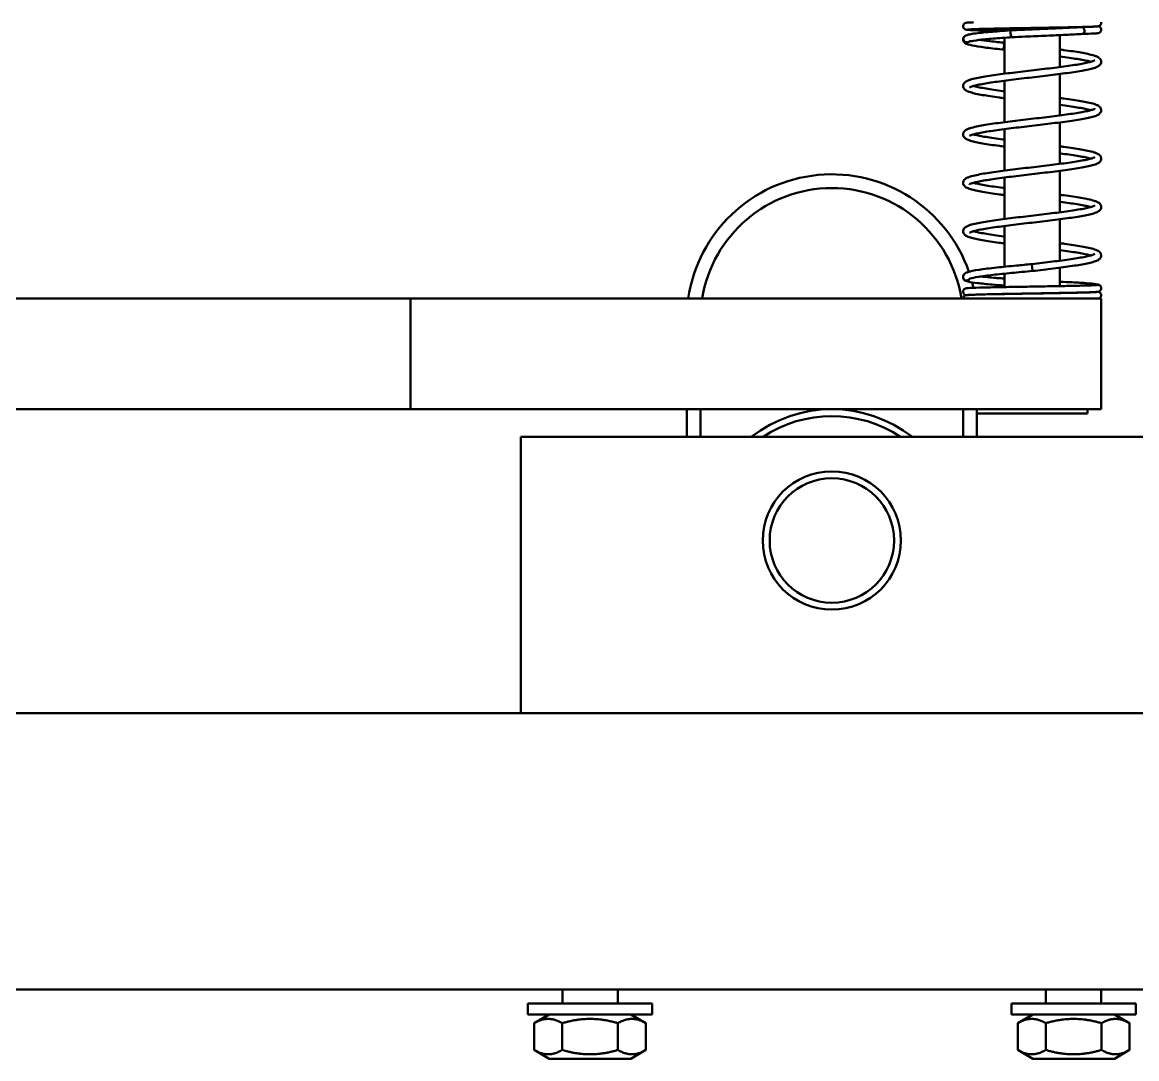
# Model space of a CAD drawing. Header units: millimetres. Extents: x 0 to 2625, y 0 to 1856.
# Drawn here: x 580.9 to 661.6, y 1244.1 to 1319.1 of the extents above; entities that cross this region are included whole.
import ezdxf

# ---------------------------------------------------------------- set-up
doc = ezdxf.new("R2010")
doc.units = ezdxf.units.MM
doc.header["$LTSCALE"] = 6.25
doc.layers.add('Visible (ISO)', color=7, linetype='Continuous', lineweight=50)

msp = doc.modelspace()

# ---------------------------------------------------------------- linework, layer by layer
at = {"layer": 'Visible (ISO)'}
for p, q in [((652.039, 1318.442), (652.039, 1318.614)), ((656.039, 1318.629), (656.039, 1318.684)), ((656.039, 1315.819), (656.039, 1318.129)), ((652.039, 1315.335), (652.039, 1317.941)), ((652.039, 1311.831), (652.039, 1314.83)), ((656.039, 1312.316), (656.039, 1315.315)), ((656.039, 1308.812), (656.039, 1311.811)), ((652.039, 1308.327), (652.039, 1311.327)), ((652.039, 1304.823), (652.039, 1307.823)), ((656.039, 1305.308), (656.039, 1308.308)), ((656.039, 1301.804), (656.039, 1304.804)), ((652.039, 1301.371), (652.039, 1304.319)), ((654.01, 1301.558), (654.039, 1301.31)), ((654.039, 1301.31), (654.068, 1301.062)), ((656.039, 1299.967), (656.039, 1301.3)), ((652.039, 1299.897), (652.039, 1300.868)), ((555.016, 1299.058), (609.039, 1299.058)), ((609.039, 1299.058), (609.039, 1291.058)), ((609.039, 1299.058), (659.039, 1299.058)), ((652.039, 1299.394), (652.039, 1299.4)), ((656.039, 1299.464), (656.039, 1299.469)), ((659.039, 1291.058), (659.039, 1299.058)), ((609.039, 1291.058), (555.016, 1291.058)), ((609.039, 1291.058), (659.039, 1291.058)), ((629.039, 1291.058), (629.039, 1289.058)), ((630.039, 1289.058), (630.039, 1291.058)), ((649.039, 1291.058), (649.039, 1289.058)), ((650.039, 1290.758), (650.039, 1291.058)), ((658.039, 1290.758), (650.039, 1290.758)), ((650.039, 1289.058), (650.039, 1290.758)), ((658.039, 1290.758), (658.039, 1291.058)), ((617.039, 1289.058), (617.039, 1269.058)), ((662.039, 1289.058), (617.039, 1289.058)), ((352.039, 1269.058), (772.039, 1269.058)), ((352.039, 1249.058), (772.039, 1249.058)), ((620.039, 1249.058), (620.039, 1248.058)), ((624.039, 1249.058), (624.039, 1248.058)), ((655.039, 1249.058), (655.039, 1248.058)), ((659.039, 1249.058), (659.039, 1248.058)), ((617.539, 1248.058), (626.539, 1248.058)), ((617.539, 1247.258), (617.539, 1248.058)), ((626.539, 1247.258), (626.539, 1248.058)), ((652.539, 1248.058), (661.539, 1248.058)), ((652.539, 1247.258), (652.539, 1248.058)), ((661.539, 1247.258), (661.539, 1248.058)), ((617.539, 1247.258), (626.539, 1247.258)), ((619.089, 1247.258), (617.998, 1246.627)), ((624.989, 1247.258), (626.081, 1246.627)), ((652.539, 1247.258), (661.539, 1247.258)), ((654.089, 1247.258), (652.998, 1246.627)), ((659.989, 1247.258), (661.081, 1246.627)), ((617.998, 1246.627), (617.998, 1244.688)), ((620.018, 1246.627), (620.018, 1244.688)), ((624.06, 1246.627), (624.06, 1244.688)), ((626.081, 1246.627), (626.081, 1244.688)), ((652.998, 1246.627), (652.998, 1244.688)), ((655.018, 1246.627), (655.018, 1244.688)), ((659.06, 1246.627), (659.06, 1244.688)), ((661.081, 1246.627), (661.081, 1244.688)), ((619.089, 1244.058), (617.998, 1244.688)), ((624.989, 1244.058), (626.081, 1244.688)), ((654.089, 1244.058), (652.998, 1244.688)), ((659.989, 1244.058), (661.081, 1244.688)), ((619.089, 1244.058), (624.989, 1244.058)), ((654.089, 1244.058), (659.989, 1244.058))]:
    msp.add_line(p, q, dxfattribs=at)
for radius in [5, 4.5]:
    msp.add_circle((639.539, 1281.558), radius, dxfattribs=at)
for centre, radius, start, end in [((639.539, 1297.558), 10.5, 19.14583, 171.78679), ((639.539, 1297.558), 9.5, 9.08472, 170.91528), ((639.539, 1297.558), 10.5, 12.57471, 14.78099), ((639.539, 1281.558), 9.5, 52.13635, 127.86365), ((639.539, 1281.558), 9, 56.44269, 123.55731)]:
    msp.add_arc(centre, radius, start, end, dxfattribs=at)
for centre, major_axis, ratio, start_param, end_param in [((652.557, 1318.229), (-0.031, 0.248), 0.309856, 6.258724, 7.815713), ((652.557, 1318.229), (0.031, -0.248), 0.309856, 4.67412, 6.258688), ((657.641, 1318.464), (-0.044, 0.246), 0.753203, 4.577554, 6.196952), ((657.641, 1318.464), (0.044, -0.246), 0.753203, 6.197394, 7.719147), ((649.303, 1317.854), (-0.21, 0.135), 0.990356, 6.025204, 6.858199), ((649.303, 1317.854), (0.21, -0.135), 0.990356, 3.716606, 5.905822), ((651.896, 1317.338), (-0.033, -0.248), 0.44813, 0.012434, 1.62968), ((651.896, 1317.338), (0.033, 0.248), 0.44813, 4.771272, 6.29568), ((649.289, 1300.622), (-0.25, 0), 0.993179, 0, 2.565829), ((658.789, 1299.808), (0.25, 0), 0.993179, 0, 1.893531)]:
    msp.add_ellipse(centre, major_axis=major_axis, ratio=ratio, start_param=start_param, end_param=end_param, dxfattribs=at)
for points, knots in [([(651.928, 1318.434), (651.872, 1318.435), (651.816, 1318.436), (651.318, 1318.446), (650.908, 1318.454), (650.217, 1318.471), (649.927, 1318.48), (649.499, 1318.497), (649.371, 1318.503), (649.265, 1318.519), (649.252, 1318.521), (649.224, 1318.529), (649.215, 1318.532), (649.193, 1318.54), (649.177, 1318.547), (649.151, 1318.563), (649.141, 1318.57), (649.117, 1318.59), (649.101, 1318.606), (649.074, 1318.642), (649.062, 1318.664), (649.045, 1318.712), (649.04, 1318.739), (649.039, 1318.793), (649.043, 1318.821), (649.059, 1318.873), (649.072, 1318.898), (649.102, 1318.94), (649.12, 1318.957), (649.153, 1318.982), (649.168, 1318.991), (649.193, 1319.003), (649.203, 1319.007), (649.225, 1319.015), (649.234, 1319.017), (649.262, 1319.024), (649.276, 1319.026), (649.336, 1319.034), (649.39, 1319.038), (649.546, 1319.048), (649.653, 1319.053), (649.783, 1319.058)], [0.7361192, 0.7361192, 0.7361192, 0.7361192, 0.7549023, 0.7549023, 0.9064575, 0.9064575, 1.0583055, 1.0583055, 1.2111564, 1.2111564, 1.2346725, 1.2346725, 1.2429791, 1.2429791, 1.2525513, 1.2525513, 1.2571425, 1.2571425, 1.2646977, 1.2646977, 1.2724101, 1.2724101, 1.2809383, 1.2809383, 1.2896301, 1.2896301, 1.298319, 1.298319, 1.3068311, 1.3068311, 1.3144528, 1.3144528, 1.321992, 1.321992, 1.3332205, 1.3332205, 1.3585894, 1.3585894, 1.4347143, 1.4347143, 1.5210798, 1.5210798, 1.5210798, 1.5210798]), ([(659.037, 1319.058), (659.041, 1319.03), (659.04, 1319), (659.028, 1318.946), (659.018, 1318.92), (658.991, 1318.874), (658.974, 1318.854), (658.941, 1318.824), (658.924, 1318.812), (658.897, 1318.797), (658.885, 1318.792), (658.864, 1318.784), (658.854, 1318.781), (658.83, 1318.774), (658.818, 1318.772), (658.773, 1318.764), (658.741, 1318.761), (658.565, 1318.748), (658.341, 1318.738), (657.743, 1318.72), (657.375, 1318.711), (656.557, 1318.693), (656.1, 1318.685), (655.145, 1318.668), (654.635, 1318.659), (653.625, 1318.642), (653.113, 1318.633), (652.149, 1318.616), (651.686, 1318.608), (650.867, 1318.591), (650.501, 1318.582), (649.91, 1318.565), (649.678, 1318.556), (649.461, 1318.544), (649.409, 1318.541), (649.364, 1318.536), (649.355, 1318.534), (649.354, 1318.534), (649.354, 1318.534), (649.354, 1318.534)], [0, 0, 0, 0, 0.008919, 0.008919, 0.017601, 0.017601, 0.026222, 0.026222, 0.034184, 0.034184, 0.041471, 0.041471, 0.050945, 0.050945, 0.069575, 0.069575, 0.12538, 0.12538, 0.295147, 0.295147, 0.453833, 0.453833, 0.605882, 0.605882, 0.757548, 0.757548, 0.909018, 0.909018, 1.060355, 1.060355, 1.211512, 1.211512, 1.362227, 1.362227, 1.431226, 1.431226, 1.463716, 1.463716, 1.463774, 1.463774, 1.463774, 1.463774]), ([(649.133, 1318.038), (649.17, 1318.071), (649.203, 1318.088), (649.292, 1318.13), (649.35, 1318.146), (649.631, 1318.214), (649.965, 1318.258), (650.765, 1318.341), (651.201, 1318.378), (651.949, 1318.436), (652.234, 1318.457), (652.528, 1318.477)], [0, 0, 0, 0, 0.0361494, 0.0361494, 0.1025511, 0.1025511, 0.3052277, 0.3052277, 0.4702619, 0.4702619, 0.5632656, 0.5632656, 0.5632656, 0.5632656]), ([(652.528, 1318.478), (653.017, 1318.499), (653.54, 1318.521), (654.56, 1318.564), (655.071, 1318.585), (656.027, 1318.628), (656.484, 1318.649), (657.152, 1318.684), (657.397, 1318.698), (657.613, 1318.712)], [0, 0, 0, 0, 0.1546781, 0.1546781, 0.3063676, 0.3063676, 0.4578118, 0.4578118, 0.557521, 0.557521, 0.557521, 0.557521]), ([(657.67, 1318.216), (657.33, 1318.194), (656.92, 1318.172), (656.032, 1318.128), (655.546, 1318.107), (654.553, 1318.064), (654.035, 1318.043), (653.211, 1318.008), (652.893, 1317.994), (652.586, 1317.981)], [0, 0, 0, 0, 0.1566275, 0.1566275, 0.309465, 0.309465, 0.4615136, 0.4615136, 0.5582985, 0.5582985, 0.5582985, 0.5582985]), ([(657.619, 1318.712), (657.953, 1318.721), (658.228, 1318.729), (658.513, 1318.742), (658.587, 1318.746), (658.679, 1318.752), (658.708, 1318.755), (658.722, 1318.757), (658.724, 1318.758), (658.724, 1318.758)], [0, 0, 0, 0, 0.153216, 0.153216, 0.2271066, 0.2271066, 0.2798413, 0.2798413, 0.2932637, 0.2932637, 0.2932637, 0.2932637]), ([(658.817, 1318.772), (658.817, 1318.772), (658.818, 1318.772), (658.829, 1318.769), (658.84, 1318.767), (658.867, 1318.759), (658.88, 1318.754), (658.907, 1318.741), (658.919, 1318.734), (658.947, 1318.715), (658.964, 1318.7), (658.994, 1318.665), (659.007, 1318.645), (659.028, 1318.599), (659.035, 1318.573), (659.041, 1318.519), (659.039, 1318.491), (659.026, 1318.437), (659.016, 1318.411), (658.988, 1318.367), (658.971, 1318.347), (658.937, 1318.318), (658.921, 1318.307), (658.893, 1318.292), (658.881, 1318.287), (658.86, 1318.279), (658.85, 1318.276), (658.825, 1318.27), (658.813, 1318.268), (658.763, 1318.26), (658.725, 1318.257), (658.513, 1318.242), (658.233, 1318.231), (657.793, 1318.219), (657.731, 1318.217), (657.667, 1318.216)], [0.1776198, 0.1776198, 0.1776198, 0.1776198, 0.1786496, 0.1786496, 0.1949346, 0.1949346, 0.2052324, 0.2052324, 0.2115274, 0.2115274, 0.2193907, 0.2193907, 0.22723, 0.22723, 0.2355852, 0.2355852, 0.2442583, 0.2442583, 0.2529403, 0.2529403, 0.2615319, 0.2615319, 0.2694048, 0.2694048, 0.2772309, 0.2772309, 0.287125, 0.287125, 0.307946, 0.307946, 0.3703435, 0.3703435, 0.5609605, 0.5609605, 0.5905693, 0.5905693, 0.5905693, 0.5905693]), ([(651.865, 1317.09), (651.401, 1317.138), (650.97, 1317.186), (650.245, 1317.282), (649.94, 1317.33), (649.468, 1317.431), (649.315, 1317.459), (649.125, 1317.605), (649.073, 1317.659), (649.04, 1317.778), (649.037, 1317.817), (649.047, 1317.907), (649.068, 1317.955), (649.098, 1317.998), (649.103, 1318.005), (649.108, 1318.011)], [0, 0, 0, 0, 0.156662, 0.156662, 0.3114195, 0.3114195, 0.4716235, 0.4716235, 0.5208386, 0.5208386, 0.54123, 0.54123, 0.5705459, 0.5705459, 0.5761668, 0.5761668, 0.5761668, 0.5761668]), ([(652.586, 1317.981), (652.099, 1317.947), (651.632, 1317.912), (650.819, 1317.844), (650.461, 1317.81), (649.895, 1317.743), (649.675, 1317.709), (649.506, 1317.67), (649.474, 1317.661), (649.449, 1317.652), (649.444, 1317.649), (649.444, 1317.649)], [0.000067, 0.000067, 0.000067, 0.000067, 0.1541718, 0.1541718, 0.3051193, 0.3051193, 0.4543252, 0.4543252, 0.5040846, 0.5040846, 0.5277864, 0.5277864, 0.5277864, 0.5277864]), ([(650.27, 1317.787), (650.302, 1317.782), (650.334, 1317.777), (650.662, 1317.729), (651.018, 1317.685), (651.577, 1317.623), (651.749, 1317.604), (651.927, 1317.586)], [0.3431768, 0.3431768, 0.3431768, 0.3431768, 0.3593349, 0.3593349, 0.5025115, 0.5025115, 0.5625477, 0.5625477, 0.5625477, 0.5625477]), ([(649.497, 1314.336), (649.497, 1314.335), (649.515, 1314.349), (649.581, 1314.38), (649.626, 1314.397), (649.75, 1314.438), (649.834, 1314.461), (650.039, 1314.512), (650.163, 1314.538), (650.447, 1314.593), (650.608, 1314.622), (650.96, 1314.679), (651.152, 1314.708), (651.56, 1314.767), (651.777, 1314.796), (652.23, 1314.855), (652.467, 1314.885), (652.952, 1314.944), (653.201, 1314.974), (653.705, 1315.034), (653.96, 1315.064), (654.469, 1315.124), (654.724, 1315.154), (655.226, 1315.214), (655.474, 1315.244), (655.955, 1315.304), (656.189, 1315.334), (656.638, 1315.395), (656.853, 1315.425), (657.259, 1315.486), (657.449, 1315.517), (657.802, 1315.579), (657.964, 1315.611), (658.258, 1315.675), (658.389, 1315.708), (658.628, 1315.782), (658.73, 1315.82), (658.872, 1315.904), (658.923, 1315.939), (658.995, 1316.034), (659.019, 1316.077), (659.046, 1316.197), (659.037, 1316.275), (658.981, 1316.398), (658.94, 1316.44), (658.846, 1316.518), (658.79, 1316.547), (658.666, 1316.604), (658.597, 1316.629), (658.395, 1316.692), (658.247, 1316.729), (657.925, 1316.799), (657.755, 1316.831), (657.389, 1316.894), (657.193, 1316.926), (656.778, 1316.987), (656.559, 1317.018), (656.235, 1317.061), (656.138, 1317.074), (656.039, 1317.086)], [23.70265, 23.70265, 23.70265, 23.70265, 23.817695, 23.817695, 23.927924, 23.927924, 24.062491, 24.062491, 24.210809, 24.210809, 24.365496, 24.365496, 24.523133, 24.523133, 24.682252, 24.682252, 24.8422, 24.8422, 25.002666, 25.002666, 25.163506, 25.163506, 25.324665, 25.324665, 25.486157, 25.486157, 25.64807, 25.64807, 25.810617, 25.810617, 25.974265, 25.974265, 26.140143, 26.140143, 26.311537, 26.311537, 26.501997, 26.501997, 26.614422, 26.614422, 26.67648, 26.67648, 26.756186, 26.756186, 26.846552, 26.846552, 26.966991, 26.966991, 27.086682, 27.086682, 27.279101, 27.279101, 27.449868, 27.449868, 27.615423, 27.615423, 27.778903, 27.778903, 27.847138, 27.847138, 27.847138, 27.847138]), ([(658.286, 1316.201), (658.243, 1316.213), (658.197, 1316.225), (658.039, 1316.263), (657.915, 1316.29), (657.631, 1316.345), (657.47, 1316.374), (657.118, 1316.431), (656.927, 1316.46), (656.518, 1316.519), (656.301, 1316.548), (656.063, 1316.579), (656.051, 1316.581), (656.039, 1316.582)], [27.1352239, 27.1352239, 27.1352239, 27.1352239, 27.2040889, 27.2040889, 27.3524068, 27.3524068, 27.5070941, 27.5070941, 27.6647306, 27.6647306, 27.8238504, 27.8238504, 27.8322413, 27.8322413, 27.8322413, 27.8322413]), ([(652.039, 1313.563), (651.912, 1313.58), (651.787, 1313.596), (651.44, 1313.643), (651.225, 1313.673), (650.819, 1313.734), (650.629, 1313.765), (650.276, 1313.827), (650.114, 1313.859), (649.82, 1313.923), (649.689, 1313.957), (649.45, 1314.03), (649.348, 1314.068), (649.206, 1314.152), (649.155, 1314.187), (649.083, 1314.282), (649.059, 1314.325), (649.032, 1314.445), (649.042, 1314.523), (649.097, 1314.646), (649.138, 1314.688), (649.232, 1314.766), (649.288, 1314.796), (649.412, 1314.852), (649.481, 1314.877), (649.683, 1314.94), (649.831, 1314.977), (650.153, 1315.047), (650.323, 1315.079), (650.69, 1315.143), (650.885, 1315.174), (651.3, 1315.235), (651.519, 1315.266), (651.975, 1315.327), (652.212, 1315.357), (652.698, 1315.417), (652.948, 1315.448), (653.453, 1315.508), (653.708, 1315.538), (654.219, 1315.598), (654.474, 1315.628), (654.978, 1315.687), (655.226, 1315.717), (655.709, 1315.777), (655.944, 1315.807), (656.393, 1315.866), (656.608, 1315.895), (657.013, 1315.954), (657.202, 1315.984), (657.55, 1316.042), (657.708, 1316.07), (657.989, 1316.127), (658.111, 1316.155), (658.314, 1316.207), (658.396, 1316.233), (658.512, 1316.276), (658.551, 1316.294), (658.577, 1316.311), (658.582, 1316.314), (658.582, 1316.314)], [22.418344, 22.418344, 22.418344, 22.418344, 22.506486, 22.506486, 22.669033, 22.669033, 22.83268, 22.83268, 22.998559, 22.998559, 23.169953, 23.169953, 23.360416, 23.360416, 23.472833, 23.472833, 23.534889, 23.534889, 23.614594, 23.614594, 23.704961, 23.704961, 23.825402, 23.825402, 23.945092, 23.945092, 24.13751, 24.13751, 24.308278, 24.308278, 24.473832, 24.473832, 24.637313, 24.637313, 24.799764, 24.799764, 24.961616, 24.961616, 25.123061, 25.123061, 25.284179, 25.284179, 25.444974, 25.444974, 25.605381, 25.605381, 25.765237, 25.765237, 25.924195, 25.924195, 26.081502, 26.081502, 26.235396, 26.235396, 26.381396, 26.381396, 26.508194, 26.508194, 26.562832, 26.562832, 26.562832, 26.562832]), ([(652.039, 1314.067), (651.996, 1314.073), (651.952, 1314.079), (651.685, 1314.114), (651.47, 1314.144), (651.066, 1314.202), (650.876, 1314.232), (650.528, 1314.29), (650.37, 1314.319), (650.09, 1314.375), (649.967, 1314.403), (649.839, 1314.436), (649.815, 1314.443), (649.792, 1314.449)], [22.4332413, 22.4332413, 22.4332413, 22.4332413, 22.4637753, 22.4637753, 22.6236316, 22.6236316, 22.7825898, 22.7825898, 22.9398966, 22.9398966, 23.0937911, 23.0937911, 23.1302577, 23.1302577, 23.1302577, 23.1302577]), ([(649.497, 1310.832), (649.497, 1310.831), (649.515, 1310.845), (649.581, 1310.876), (649.626, 1310.893), (649.75, 1310.934), (649.834, 1310.958), (650.039, 1311.008), (650.163, 1311.035), (650.447, 1311.09), (650.608, 1311.118), (650.96, 1311.175), (651.151, 1311.205), (651.56, 1311.263), (651.777, 1311.292), (652.23, 1311.352), (652.466, 1311.381), (652.952, 1311.441), (653.2, 1311.47), (653.704, 1311.53), (653.96, 1311.56), (654.469, 1311.62), (654.724, 1311.65), (655.226, 1311.71), (655.473, 1311.74), (655.955, 1311.8), (656.189, 1311.83), (656.638, 1311.891), (656.853, 1311.921), (657.259, 1311.983), (657.449, 1312.013), (657.802, 1312.075), (657.964, 1312.107), (658.258, 1312.172), (658.389, 1312.205), (658.628, 1312.278), (658.73, 1312.316), (658.872, 1312.4), (658.923, 1312.435), (658.995, 1312.53), (659.019, 1312.573), (659.046, 1312.693), (659.037, 1312.771), (658.981, 1312.894), (658.94, 1312.937), (658.846, 1313.014), (658.79, 1313.044), (658.666, 1313.1), (658.597, 1313.125), (658.395, 1313.188), (658.247, 1313.226), (657.925, 1313.295), (657.755, 1313.327), (657.389, 1313.391), (657.193, 1313.422), (656.778, 1313.483), (656.559, 1313.514), (656.235, 1313.557), (656.138, 1313.57), (656.039, 1313.583)], [17.419465, 17.419465, 17.419465, 17.419465, 17.534481, 17.534481, 17.644702, 17.644702, 17.779264, 17.779264, 17.927579, 17.927579, 18.082265, 18.082265, 18.239901, 18.239901, 18.39902, 18.39902, 18.558968, 18.558968, 18.719434, 18.719434, 18.880273, 18.880273, 19.041432, 19.041432, 19.202924, 19.202924, 19.364837, 19.364837, 19.527384, 19.527384, 19.691031, 19.691031, 19.856908, 19.856908, 20.028299, 20.028299, 20.218749, 20.218749, 20.331217, 20.331217, 20.393288, 20.393288, 20.472995, 20.472995, 20.563359, 20.563359, 20.683785, 20.683785, 20.803481, 20.803481, 20.995903, 20.995903, 21.166671, 21.166671, 21.332226, 21.332226, 21.495707, 21.495707, 21.563953, 21.563953, 21.563953, 21.563953]), ([(652.039, 1310.059), (651.912, 1310.076), (651.787, 1310.092), (651.44, 1310.139), (651.225, 1310.17), (650.819, 1310.231), (650.629, 1310.261), (650.276, 1310.324), (650.114, 1310.355), (649.82, 1310.42), (649.689, 1310.453), (649.45, 1310.526), (649.348, 1310.565), (649.206, 1310.648), (649.155, 1310.683), (649.083, 1310.778), (649.059, 1310.822), (649.032, 1310.941), (649.042, 1311.019), (649.097, 1311.142), (649.138, 1311.185), (649.232, 1311.262), (649.288, 1311.292), (649.412, 1311.348), (649.481, 1311.373), (649.683, 1311.436), (649.831, 1311.474), (650.153, 1311.543), (650.323, 1311.575), (650.69, 1311.639), (650.885, 1311.67), (651.3, 1311.732), (651.519, 1311.762), (651.975, 1311.823), (652.212, 1311.853), (652.699, 1311.914), (652.948, 1311.944), (653.453, 1312.004), (653.708, 1312.034), (654.219, 1312.094), (654.474, 1312.124), (654.978, 1312.184), (655.226, 1312.213), (655.709, 1312.273), (655.944, 1312.303), (656.393, 1312.362), (656.608, 1312.392), (657.013, 1312.451), (657.202, 1312.48), (657.55, 1312.538), (657.708, 1312.567), (657.989, 1312.623), (658.111, 1312.651), (658.314, 1312.704), (658.396, 1312.729), (658.512, 1312.772), (658.551, 1312.791), (658.577, 1312.807), (658.582, 1312.81), (658.582, 1312.81)], [16.135159, 16.135159, 16.135159, 16.135159, 16.223329, 16.223329, 16.385876, 16.385876, 16.549524, 16.549524, 16.715403, 16.715403, 16.886799, 16.886799, 17.077268, 17.077268, 17.18966, 17.18966, 17.251708, 17.251708, 17.331412, 17.331412, 17.42178, 17.42178, 17.542229, 17.542229, 17.661917, 17.661917, 17.854332, 17.854332, 18.025099, 18.025099, 18.190653, 18.190653, 18.354134, 18.354134, 18.516585, 18.516585, 18.678437, 18.678437, 18.839883, 18.839883, 19.001001, 19.001001, 19.161795, 19.161795, 19.322202, 19.322202, 19.482059, 19.482059, 19.641017, 19.641017, 19.798323, 19.798323, 19.952217, 19.952217, 20.098217, 20.098217, 20.225014, 20.225014, 20.279647, 20.279647, 20.279647, 20.279647]), ([(658.286, 1312.697), (658.243, 1312.709), (658.197, 1312.721), (658.039, 1312.76), (657.915, 1312.786), (657.631, 1312.842), (657.47, 1312.87), (657.118, 1312.927), (656.927, 1312.956), (656.518, 1313.015), (656.301, 1313.044), (656.063, 1313.075), (656.051, 1313.077), (656.039, 1313.079)], [20.8520386, 20.8520386, 20.8520386, 20.8520386, 20.920906, 20.920906, 21.0692241, 21.0692241, 21.2239114, 21.2239114, 21.381548, 21.381548, 21.5406678, 21.5406678, 21.549056, 21.549056, 21.549056, 21.549056]), ([(652.039, 1310.564), (651.996, 1310.569), (651.953, 1310.575), (651.685, 1310.61), (651.47, 1310.64), (651.066, 1310.699), (650.876, 1310.728), (650.529, 1310.786), (650.37, 1310.815), (650.09, 1310.871), (649.967, 1310.899), (649.839, 1310.932), (649.815, 1310.939), (649.792, 1310.945)], [16.150056, 16.150056, 16.150056, 16.150056, 16.1804752, 16.1804752, 16.3403321, 16.3403321, 16.4992911, 16.4992911, 16.6565995, 16.6565995, 16.8104976, 16.8104976, 16.8470723, 16.8470723, 16.8470723, 16.8470723]), ([(649.497, 1307.328), (649.497, 1307.328), (649.515, 1307.342), (649.58, 1307.372), (649.625, 1307.389), (649.749, 1307.43), (649.833, 1307.454), (650.038, 1307.504), (650.162, 1307.531), (650.445, 1307.586), (650.606, 1307.614), (650.958, 1307.671), (651.15, 1307.701), (651.558, 1307.759), (651.775, 1307.788), (652.228, 1307.848), (652.464, 1307.877), (652.949, 1307.937), (653.198, 1307.966), (653.702, 1308.026), (653.957, 1308.056), (654.467, 1308.116), (654.722, 1308.146), (655.224, 1308.206), (655.471, 1308.236), (655.953, 1308.296), (656.187, 1308.326), (656.636, 1308.387), (656.851, 1308.417), (657.257, 1308.478), (657.447, 1308.509), (657.8, 1308.571), (657.962, 1308.603), (658.257, 1308.667), (658.388, 1308.701), (658.627, 1308.774), (658.729, 1308.812), (658.872, 1308.896), (658.923, 1308.931), (658.995, 1309.026), (659.019, 1309.069), (659.046, 1309.189), (659.037, 1309.267), (658.981, 1309.39), (658.94, 1309.433), (658.846, 1309.51), (658.791, 1309.54), (658.666, 1309.596), (658.598, 1309.621), (658.395, 1309.685), (658.248, 1309.722), (657.925, 1309.791), (657.756, 1309.824), (657.389, 1309.887), (657.193, 1309.918), (656.778, 1309.98), (656.56, 1310.01), (656.235, 1310.053), (656.138, 1310.066), (656.039, 1310.079)], [11.13628, 11.13628, 11.13628, 11.13628, 11.25101, 11.25101, 11.361146, 11.361146, 11.495651, 11.495651, 11.643938, 11.643938, 11.798611, 11.798611, 11.956241, 11.956241, 12.115357, 12.115357, 12.275303, 12.275303, 12.435768, 12.435768, 12.596606, 12.596606, 12.757764, 12.757764, 12.919255, 12.919255, 13.081167, 13.081167, 13.243711, 13.243711, 13.407354, 13.407354, 13.573221, 13.573221, 13.744585, 13.744585, 13.934923, 13.934923, 14.047824, 14.047824, 14.110033, 14.110033, 14.189758, 14.189758, 14.280091, 14.280091, 14.400387, 14.400387, 14.520132, 14.520132, 14.712592, 14.712592, 14.883366, 14.883366, 15.048923, 15.048923, 15.212405, 15.212405, 15.280767, 15.280767, 15.280767, 15.280767]), ([(652.039, 1306.556), (651.911, 1306.572), (651.786, 1306.589), (651.438, 1306.636), (651.224, 1306.666), (650.818, 1306.727), (650.628, 1306.758), (650.275, 1306.82), (650.113, 1306.851), (649.819, 1306.916), (649.688, 1306.949), (649.45, 1307.023), (649.348, 1307.061), (649.205, 1307.145), (649.155, 1307.18), (649.083, 1307.275), (649.059, 1307.318), (649.032, 1307.437), (649.042, 1307.515), (649.097, 1307.639), (649.139, 1307.681), (649.232, 1307.758), (649.288, 1307.788), (649.412, 1307.844), (649.481, 1307.869), (649.684, 1307.933), (649.831, 1307.97), (650.154, 1308.039), (650.323, 1308.072), (650.69, 1308.135), (650.886, 1308.166), (651.301, 1308.228), (651.52, 1308.258), (651.975, 1308.319), (652.212, 1308.35), (652.699, 1308.41), (652.948, 1308.44), (653.453, 1308.5), (653.709, 1308.53), (654.219, 1308.59), (654.475, 1308.62), (654.978, 1308.68), (655.226, 1308.71), (655.709, 1308.769), (655.944, 1308.799), (656.394, 1308.858), (656.609, 1308.888), (657.013, 1308.947), (657.202, 1308.976), (657.55, 1309.034), (657.709, 1309.063), (657.989, 1309.119), (658.111, 1309.147), (658.314, 1309.2), (658.396, 1309.225), (658.512, 1309.268), (658.551, 1309.287), (658.577, 1309.303), (658.582, 1309.307), (658.582, 1309.307)], [9.851974, 9.851974, 9.851974, 9.851974, 9.940445, 9.940445, 10.102994, 10.102994, 10.266645, 10.266645, 10.432529, 10.432529, 10.603942, 10.603942, 10.794481, 10.794481, 10.906598, 10.906598, 10.968565, 10.968565, 11.048258, 11.048258, 11.138645, 11.138645, 11.259172, 11.259172, 11.37883, 11.37883, 11.571223, 11.571223, 11.741986, 11.741986, 11.907539, 11.907539, 12.071019, 12.071019, 12.23347, 12.23347, 12.395322, 12.395322, 12.556767, 12.556767, 12.717885, 12.717885, 12.878679, 12.878679, 13.039086, 13.039086, 13.198942, 13.198942, 13.3579, 13.3579, 13.515205, 13.515205, 13.669097, 13.669097, 13.815092, 13.815092, 13.941876, 13.941876, 13.996462, 13.996462, 13.996462, 13.996462]), ([(658.286, 1309.193), (658.243, 1309.205), (658.197, 1309.217), (658.039, 1309.256), (657.915, 1309.283), (657.631, 1309.338), (657.47, 1309.366), (657.118, 1309.424), (656.927, 1309.453), (656.518, 1309.511), (656.301, 1309.541), (656.063, 1309.572), (656.051, 1309.573), (656.039, 1309.575)], [14.5688533, 14.5688533, 14.5688533, 14.5688533, 14.6377461, 14.6377461, 14.7860658, 14.7860658, 14.9407539, 14.9407539, 15.0983908, 15.0983908, 15.2575108, 15.2575108, 15.2658707, 15.2658707, 15.2658707, 15.2658707]), ([(652.039, 1307.06), (651.997, 1307.065), (651.956, 1307.071), (651.69, 1307.106), (651.475, 1307.135), (651.07, 1307.194), (650.88, 1307.223), (650.532, 1307.282), (650.374, 1307.31), (650.093, 1307.367), (649.97, 1307.395), (649.84, 1307.428), (649.816, 1307.435), (649.792, 1307.441)], [9.8668707, 9.8668707, 9.8668707, 9.8668707, 9.8961247, 9.8961247, 10.0559865, 10.0559865, 10.2149541, 10.2149541, 10.372279, 10.372279, 10.526213, 10.526213, 10.5638861, 10.5638861, 10.5638861, 10.5638861]), ([(649.497, 1303.824), (649.497, 1303.824), (649.515, 1303.837), (649.577, 1303.867), (649.621, 1303.884), (649.743, 1303.924), (649.826, 1303.948), (650.028, 1303.998), (650.152, 1304.025), (650.433, 1304.08), (650.593, 1304.108), (650.943, 1304.165), (651.134, 1304.194), (651.541, 1304.253), (651.757, 1304.282), (652.209, 1304.341), (652.445, 1304.371), (652.929, 1304.43), (653.178, 1304.46), (653.682, 1304.52), (653.937, 1304.55), (654.446, 1304.61), (654.701, 1304.64), (655.204, 1304.7), (655.451, 1304.73), (655.934, 1304.79), (656.168, 1304.82), (656.619, 1304.881), (656.834, 1304.911), (657.241, 1304.972), (657.432, 1305.003), (657.787, 1305.065), (657.95, 1305.096), (658.246, 1305.161), (658.378, 1305.194), (658.618, 1305.267), (658.72, 1305.305), (658.866, 1305.388), (658.918, 1305.423), (658.993, 1305.519), (659.018, 1305.563), (659.046, 1305.683), (659.037, 1305.762), (658.982, 1305.885), (658.941, 1305.928), (658.848, 1306.005), (658.793, 1306.035), (658.67, 1306.091), (658.601, 1306.116), (658.399, 1306.18), (658.251, 1306.217), (657.929, 1306.287), (657.759, 1306.319), (657.393, 1306.382), (657.198, 1306.414), (656.783, 1306.475), (656.564, 1306.506), (656.239, 1306.549), (656.14, 1306.562), (656.039, 1306.575)], [4.853094, 4.853094, 4.853094, 4.853094, 4.965266, 4.965266, 5.074632, 5.074632, 5.208619, 5.208619, 5.356654, 5.356654, 5.511214, 5.511214, 5.668788, 5.668788, 5.827876, 5.827876, 5.987804, 5.987804, 6.148257, 6.148257, 6.309087, 6.309087, 6.470236, 6.470236, 6.631717, 6.631717, 6.793616, 6.793616, 6.956138, 6.956138, 7.119741, 7.119741, 7.285522, 7.285522, 7.456649, 7.456649, 7.646007, 7.646007, 7.76241, 7.76241, 7.826127, 7.826127, 7.906043, 7.906043, 7.996066, 7.996066, 8.115046, 8.115046, 8.235278, 8.235278, 8.428126, 8.428126, 8.598964, 8.598964, 8.764543, 8.764543, 8.928035, 8.928035, 8.997582, 8.997582, 8.997582, 8.997582]), ([(658.286, 1305.69), (658.243, 1305.701), (658.197, 1305.714), (658.039, 1305.752), (657.914, 1305.779), (657.63, 1305.834), (657.469, 1305.863), (657.117, 1305.92), (656.925, 1305.949), (656.517, 1306.008), (656.3, 1306.037), (656.062, 1306.068), (656.051, 1306.07), (656.039, 1306.071)], [8.2856677, 8.2856677, 8.2856677, 8.2856677, 8.3548267, 8.3548267, 8.5031635, 8.5031635, 8.6578594, 8.6578594, 8.8155, 8.8155, 8.9746221, 8.9746221, 8.9826854, 8.9826854, 8.9826854, 8.9826854]), ([(652.039, 1303.052), (651.906, 1303.069), (651.776, 1303.086), (651.424, 1303.134), (651.21, 1303.164), (650.805, 1303.225), (650.616, 1303.256), (650.264, 1303.318), (650.103, 1303.35), (649.81, 1303.415), (649.68, 1303.448), (649.442, 1303.522), (649.341, 1303.56), (649.201, 1303.645), (649.152, 1303.68), (649.082, 1303.773), (649.059, 1303.816), (649.032, 1303.935), (649.042, 1304.013), (649.097, 1304.136), (649.139, 1304.178), (649.233, 1304.255), (649.29, 1304.285), (649.415, 1304.341), (649.483, 1304.366), (649.686, 1304.43), (649.833, 1304.467), (650.156, 1304.536), (650.326, 1304.568), (650.692, 1304.632), (650.888, 1304.663), (651.304, 1304.725), (651.523, 1304.755), (651.979, 1304.816), (652.216, 1304.846), (652.702, 1304.907), (652.952, 1304.937), (653.457, 1304.997), (653.712, 1305.027), (654.223, 1305.087), (654.478, 1305.117), (654.981, 1305.177), (655.23, 1305.206), (655.712, 1305.266), (655.947, 1305.296), (656.397, 1305.355), (656.612, 1305.385), (657.016, 1305.443), (657.205, 1305.473), (657.552, 1305.531), (657.711, 1305.56), (657.991, 1305.616), (658.113, 1305.644), (658.315, 1305.696), (658.397, 1305.722), (658.512, 1305.765), (658.551, 1305.783), (658.578, 1305.799), (658.582, 1305.803), (658.582, 1305.803)], [3.568789, 3.568789, 3.568789, 3.568789, 3.660868, 3.660868, 3.823434, 3.823434, 3.987119, 3.987119, 4.153077, 4.153077, 4.324693, 4.324693, 4.516085, 4.516085, 4.624673, 4.624673, 4.68582, 4.68582, 4.7654, 4.7654, 4.855982, 4.855982, 4.977336, 4.977336, 5.096679, 5.096679, 5.288835, 5.288835, 5.459559, 5.459559, 5.625098, 5.625098, 5.788572, 5.788572, 5.951019, 5.951019, 6.112869, 6.112869, 6.274313, 6.274313, 6.435429, 6.435429, 6.596222, 6.596222, 6.756627, 6.756627, 6.91648, 6.91648, 7.075432, 7.075432, 7.232727, 7.232727, 7.386596, 7.386596, 7.532537, 7.532537, 7.659193, 7.659193, 7.713276, 7.713276, 7.713276, 7.713276]), ([(652.039, 1303.556), (652.012, 1303.56), (651.985, 1303.563), (651.733, 1303.596), (651.516, 1303.626), (651.108, 1303.685), (650.916, 1303.714), (650.564, 1303.772), (650.403, 1303.801), (650.118, 1303.858), (649.992, 1303.886), (649.853, 1303.921), (649.822, 1303.929), (649.792, 1303.938)], [3.5836853, 3.5836853, 3.5836853, 3.5836853, 3.6026221, 3.6026221, 3.762527, 3.762527, 3.9215685, 3.9215685, 4.079036, 4.079036, 4.2332787, 4.2332787, 4.2806946, 4.2806946, 4.2806946, 4.2806946]), ([(654.068, 1301.062), (654.323, 1301.091), (654.579, 1301.121), (655.083, 1301.181), (655.332, 1301.212), (655.819, 1301.272), (656.056, 1301.302), (656.512, 1301.362), (656.731, 1301.393), (657.146, 1301.454), (657.341, 1301.484), (657.705, 1301.546), (657.872, 1301.578), (658.178, 1301.642), (658.315, 1301.674), (658.563, 1301.745), (658.67, 1301.782), (658.823, 1301.857), (658.879, 1301.89), (658.971, 1301.981), (659.01, 1302.033), (659.046, 1302.172), (659.039, 1302.252), (658.985, 1302.377), (658.945, 1302.42), (658.805, 1302.539), (658.695, 1302.581), (658.429, 1302.668), (658.282, 1302.706), (657.961, 1302.777), (657.793, 1302.809), (657.43, 1302.873), (657.236, 1302.904), (656.824, 1302.966), (656.607, 1302.996), (656.269, 1303.042), (656.155, 1303.057), (656.039, 1303.071)], [0, 0, 0, 0, 0.161099, 0.161099, 0.322523, 0.322523, 0.484344, 0.484344, 0.646745, 0.646745, 0.810125, 0.810125, 0.975428, 0.975428, 1.14528, 1.14528, 1.32962, 1.32962, 1.453019, 1.453019, 1.539857, 1.539857, 1.620657, 1.620657, 1.709433, 1.709433, 1.936885, 1.936885, 2.133564, 2.133564, 2.304992, 2.304992, 2.470773, 2.470773, 2.634357, 2.634357, 2.714397, 2.714397, 2.714397, 2.714397]), ([(654.01, 1301.558), (654.265, 1301.588), (654.52, 1301.618), (655.023, 1301.678), (655.27, 1301.708), (655.751, 1301.767), (655.985, 1301.797), (656.433, 1301.856), (656.646, 1301.886), (657.047, 1301.945), (657.235, 1301.974), (657.579, 1302.032), (657.736, 1302.061), (658.011, 1302.117), (658.132, 1302.145), (658.329, 1302.197), (658.409, 1302.222), (658.519, 1302.264), (658.556, 1302.282), (658.578, 1302.296), (658.582, 1302.299), (658.582, 1302.299)], [0, 0, 0, 0, 0.161099, 0.161099, 0.321873, 0.321873, 0.482253, 0.482253, 0.642067, 0.642067, 0.800954, 0.800954, 0.95812, 0.95812, 1.11171, 1.11171, 1.256973, 1.256973, 1.382036, 1.382036, 1.430091, 1.430091, 1.430091, 1.430091]), ([(658.286, 1302.186), (658.241, 1302.198), (658.192, 1302.211), (658.031, 1302.25), (657.906, 1302.277), (657.62, 1302.332), (657.458, 1302.361), (657.105, 1302.418), (656.912, 1302.447), (656.502, 1302.506), (656.285, 1302.535), (656.052, 1302.566), (656.046, 1302.566), (656.039, 1302.567)], [2.0024777, 2.0024777, 2.0024777, 2.0024777, 2.0748286, 2.0748286, 2.2233687, 2.2233687, 2.3781567, 2.3781567, 2.5358419, 2.5358419, 2.6949876, 2.6949876, 2.6995001, 2.6995001, 2.6995001, 2.6995001]), ([(649.039, 1300.622), (649.039, 1300.627), (649.039, 1300.633), (649.041, 1300.655), (649.043, 1300.672), (649.058, 1300.736), (649.081, 1300.777), (649.134, 1300.845), (649.166, 1300.87), (649.256, 1300.93), (649.316, 1300.954), (649.573, 1301.042), (649.841, 1301.095), (650.546, 1301.204), (650.986, 1301.258), (651.913, 1301.359), (652.401, 1301.407), (653.264, 1301.489), (653.638, 1301.524), (654.01, 1301.558)], [0, 0, 0, 0, 0.0030456, 0.0030456, 0.0121916, 0.0121916, 0.0398297, 0.0398297, 0.073371, 0.073371, 0.1397442, 0.1397442, 0.3159791, 0.3159791, 0.49051, 0.49051, 0.6459649, 0.6459649, 0.757965, 0.757965, 0.757965, 0.757965]), ([(652.039, 1300.009), (651.723, 1300.033), (651.422, 1300.056), (650.74, 1300.113), (650.379, 1300.148), (649.795, 1300.218), (649.568, 1300.252), (649.338, 1300.309), (649.281, 1300.325), (649.19, 1300.37), (649.157, 1300.389), (649.102, 1300.445), (649.082, 1300.471), (649.05, 1300.537), (649.039, 1300.579), (649.039, 1300.622)], [0.2029634, 0.2029634, 0.2029634, 0.2029634, 0.3069356, 0.3069356, 0.4600038, 0.4600038, 0.6150322, 0.6150322, 0.6833152, 0.6833152, 0.7180994, 0.7180994, 0.736622, 0.736622, 0.7562734, 0.7562734, 0.7562734, 0.7562734]), ([(654.068, 1301.062), (653.553, 1301.014), (653.03, 1300.966), (652.063, 1300.872), (651.606, 1300.824), (650.804, 1300.732), (650.449, 1300.685), (649.892, 1300.594), (649.677, 1300.548), (649.51, 1300.493), (649.476, 1300.476), (649.474, 1300.475), (649.473, 1300.474), (649.473, 1300.474)], [0, 0, 0, 0, 0.1553574, 0.1553574, 0.3075244, 0.3075244, 0.4587603, 0.4587603, 0.6074731, 0.6074731, 0.6727884, 0.6727884, 0.6754456, 0.6754456, 0.6754456, 0.6754456]), ([(650.304, 1300.661), (650.505, 1300.639), (650.735, 1300.616), (651.303, 1300.566), (651.66, 1300.538), (652.039, 1300.51)], [0.3142382, 0.3142382, 0.3142382, 0.3142382, 0.4133702, 0.4133702, 0.5388756, 0.5388756, 0.5388756, 0.5388756]), ([(649.262, 1299.306), (649.248, 1299.308), (649.232, 1299.311), (649.193, 1299.326), (649.182, 1299.331), (649.159, 1299.344), (649.15, 1299.349), (649.125, 1299.368), (649.11, 1299.382), (649.082, 1299.417), (649.069, 1299.437), (649.049, 1299.482), (649.042, 1299.509), (649.038, 1299.563), (649.04, 1299.591), (649.053, 1299.644), (649.064, 1299.67), (649.093, 1299.714), (649.11, 1299.733), (649.143, 1299.762), (649.159, 1299.772), (649.186, 1299.786), (649.197, 1299.791), (649.218, 1299.799), (649.228, 1299.801), (649.253, 1299.808), (649.266, 1299.81), (649.315, 1299.818), (649.354, 1299.821), (649.564, 1299.836), (649.844, 1299.847), (650.535, 1299.866), (650.919, 1299.875), (651.765, 1299.893), (652.235, 1299.901), (653.139, 1299.917), (653.576, 1299.924), (654.01, 1299.932)], [2.9836033, 2.9836033, 2.9836033, 2.9836033, 3.0065298, 3.0065298, 3.0140728, 3.0140728, 3.0188331, 3.0188331, 3.0263213, 3.0263213, 3.0338647, 3.0338647, 3.042296, 3.042296, 3.0509803, 3.0509803, 3.0596729, 3.0596729, 3.0682609, 3.0682609, 3.0760938, 3.0760938, 3.0834374, 3.0834374, 3.0934902, 3.0934902, 3.1142692, 3.1142692, 3.1765411, 3.1765411, 3.3667569, 3.3667569, 3.522566, 3.522566, 3.6745217, 3.6745217, 3.8046497, 3.8046497, 3.8046497, 3.8046497]), ([(649.039, 1299.058), (649.04, 1299.086), (649.045, 1299.114), (649.064, 1299.166), (649.078, 1299.19), (649.109, 1299.229), (649.127, 1299.246), (649.159, 1299.269), (649.173, 1299.276), (649.197, 1299.288), (649.207, 1299.291), (649.229, 1299.298), (649.239, 1299.301), (649.269, 1299.308), (649.285, 1299.31), (649.357, 1299.319), (649.426, 1299.323), (649.626, 1299.334), (649.759, 1299.339), (650.184, 1299.354), (650.528, 1299.363), (651.31, 1299.38), (651.753, 1299.389), (652.69, 1299.406), (653.194, 1299.415), (653.752, 1299.424), (653.805, 1299.425), (654.018, 1299.428), (654.179, 1299.431), (654.823, 1299.442), (655.308, 1299.45), (656.231, 1299.467), (656.677, 1299.476), (657.453, 1299.493), (657.793, 1299.501), (658.324, 1299.518), (658.524, 1299.527), (658.686, 1299.538), (658.724, 1299.543), (658.724, 1299.543)], [0, 0, 0, 0, 0.008911, 0.008911, 0.017585, 0.017585, 0.026024, 0.026024, 0.033514, 0.033514, 0.041274, 0.041274, 0.053509, 0.053509, 0.083126, 0.083126, 0.172121, 0.172121, 0.26765, 0.26765, 0.425218, 0.425218, 0.577533, 0.577533, 0.729243, 0.729243, 0.745236, 0.745236, 0.793268, 0.793268, 0.938902, 0.938902, 1.090407, 1.090407, 1.241497, 1.241497, 1.392013, 1.392013, 1.460431, 1.460431, 1.460431, 1.460431]), ([(654.01, 1299.932), (654.524, 1299.94), (655.044, 1299.949), (656.01, 1299.966), (656.468, 1299.975), (657.276, 1299.992), (657.636, 1300), (658.211, 1300.017), (658.435, 1300.025), (658.635, 1300.037), (658.68, 1300.041), (658.717, 1300.045), (658.724, 1300.046), (658.724, 1300.046)], [0, 0, 0, 0, 0.154087, 0.154087, 0.3053222, 0.3053222, 0.456469, 0.456469, 0.6071423, 0.6071423, 0.6721986, 0.6721986, 0.7001256, 0.7001256, 0.7001256, 0.7001256]), ([(659.039, 1299.808), (659.039, 1299.806), (659.039, 1299.803), (659.039, 1299.792), (659.038, 1299.783), (659.033, 1299.75), (659.026, 1299.725), (659.004, 1299.678), (658.989, 1299.656), (658.955, 1299.62), (658.938, 1299.607), (658.908, 1299.588), (658.895, 1299.581), (658.873, 1299.572), (658.863, 1299.569), (658.841, 1299.562), (658.83, 1299.56), (658.794, 1299.552), (658.772, 1299.55), (658.663, 1299.539), (658.54, 1299.533), (658.128, 1299.516), (657.793, 1299.506), (657.029, 1299.488), (656.605, 1299.48), (655.696, 1299.463), (655.2, 1299.454), (654.49, 1299.442), (654.279, 1299.439), (654.068, 1299.435)], [0, 0, 0, 0, 0.0008784, 0.0008784, 0.0035162, 0.0035162, 0.0115052, 0.0115052, 0.0201947, 0.0201947, 0.0284296, 0.0284296, 0.0357194, 0.0357194, 0.0440559, 0.0440559, 0.0586153, 0.0586153, 0.0995438, 0.0995438, 0.2230807, 0.2230807, 0.3931058, 0.3931058, 0.5455185, 0.5455185, 0.6973066, 0.6973066, 0.7605354, 0.7605354, 0.7605354, 0.7605354]), ([(656.039, 1300.284), (656.353, 1300.27), (656.652, 1300.255), (657.331, 1300.219), (657.69, 1300.198), (658.269, 1300.155), (658.492, 1300.133), (658.714, 1300.1), (658.767, 1300.09), (658.848, 1300.065), (658.875, 1300.056), (658.936, 1300.017), (658.963, 1299.996), (658.998, 1299.949), (659.009, 1299.932), (659.031, 1299.882), (659.039, 1299.845), (659.039, 1299.808)], [0.2027556, 0.2027556, 0.2027556, 0.2027556, 0.3060042, 0.3060042, 0.4582764, 0.4582764, 0.6117783, 0.6117783, 0.6804554, 0.6804554, 0.7150066, 0.7150066, 0.7339232, 0.7339232, 0.7422435, 0.7422435, 0.7561053, 0.7561053, 0.7561053, 0.7561053]), ([(658.818, 1299.557), (658.829, 1299.555), (658.841, 1299.553), (658.869, 1299.544), (658.885, 1299.538), (658.915, 1299.522), (658.926, 1299.515), (658.954, 1299.495), (658.97, 1299.48), (658.998, 1299.444), (659.011, 1299.424), (659.03, 1299.377), (659.037, 1299.351), (659.04, 1299.296), (659.038, 1299.268), (659.024, 1299.215), (659.012, 1299.19), (658.983, 1299.146), (658.966, 1299.127), (658.932, 1299.1), (658.917, 1299.09), (658.89, 1299.076), (658.879, 1299.072), (658.857, 1299.064), (658.848, 1299.061), (658.837, 1299.059), (658.835, 1299.058), (658.832, 1299.058)], [2.2248747, 2.2248747, 2.2248747, 2.2248747, 2.2415831, 2.2415831, 2.2532196, 2.2532196, 2.2590954, 2.2590954, 2.2667975, 2.2667975, 2.274479, 2.274479, 2.2829281, 2.2829281, 2.2916156, 2.2916156, 2.3003074, 2.3003074, 2.3088787, 2.3088787, 2.3166554, 2.3166554, 2.3243197, 2.3243197, 2.3347452, 2.3347452, 2.3378171, 2.3378171, 2.3378171, 2.3378171]), ([(654.068, 1299.435), (653.555, 1299.426), (653.034, 1299.418), (652.068, 1299.401), (651.61, 1299.392), (650.802, 1299.375), (650.443, 1299.366), (649.867, 1299.349), (649.643, 1299.341), (649.436, 1299.329), (649.386, 1299.324), (649.358, 1299.321), (649.354, 1299.32), (649.354, 1299.32)], [0, 0, 0, 0, 0.1540876, 0.1540876, 0.3053229, 0.3053229, 0.4564686, 0.4564686, 0.6071375, 0.6071375, 0.6801356, 0.6801356, 0.6999916, 0.6999916, 0.6999916, 0.6999916])]:
    msp.add_open_spline(points, degree=3, knots=knots, dxfattribs=at)
for points in [[(652.039, 1317.571), (652.002, 1317.576), (651.965, 1317.581), (651.928, 1317.586)], [(652.039, 1317.067), (651.98, 1317.075), (651.922, 1317.082), (651.864, 1317.09)]]:
    msp.add_open_spline(points, degree=3, dxfattribs=at)
for points in [[(620.018, 1246.627), (619.008, 1247.211), (617.998, 1246.627)], [(624.06, 1246.627), (622.039, 1247.211), (620.018, 1246.627)], [(626.081, 1246.627), (625.07, 1247.211), (624.06, 1246.627)], [(655.018, 1246.627), (654.008, 1247.211), (652.998, 1246.627)], [(659.06, 1246.627), (657.039, 1247.211), (655.018, 1246.627)], [(661.081, 1246.627), (660.07, 1247.211), (659.06, 1246.627)], [(617.998, 1244.688), (619.008, 1244.104), (620.018, 1244.688)], [(620.018, 1244.688), (622.039, 1244.104), (624.06, 1244.688)], [(624.06, 1244.688), (625.07, 1244.104), (626.081, 1244.688)], [(652.998, 1244.688), (654.008, 1244.104), (655.018, 1244.688)], [(655.018, 1244.688), (657.039, 1244.104), (659.06, 1244.688)], [(659.06, 1244.688), (660.07, 1244.104), (661.081, 1244.688)]]:
    msp.add_rational_spline(points, [1, 1.15470053838, 1], degree=2, dxfattribs=at)

doc.saveas('drawing.dxf')
